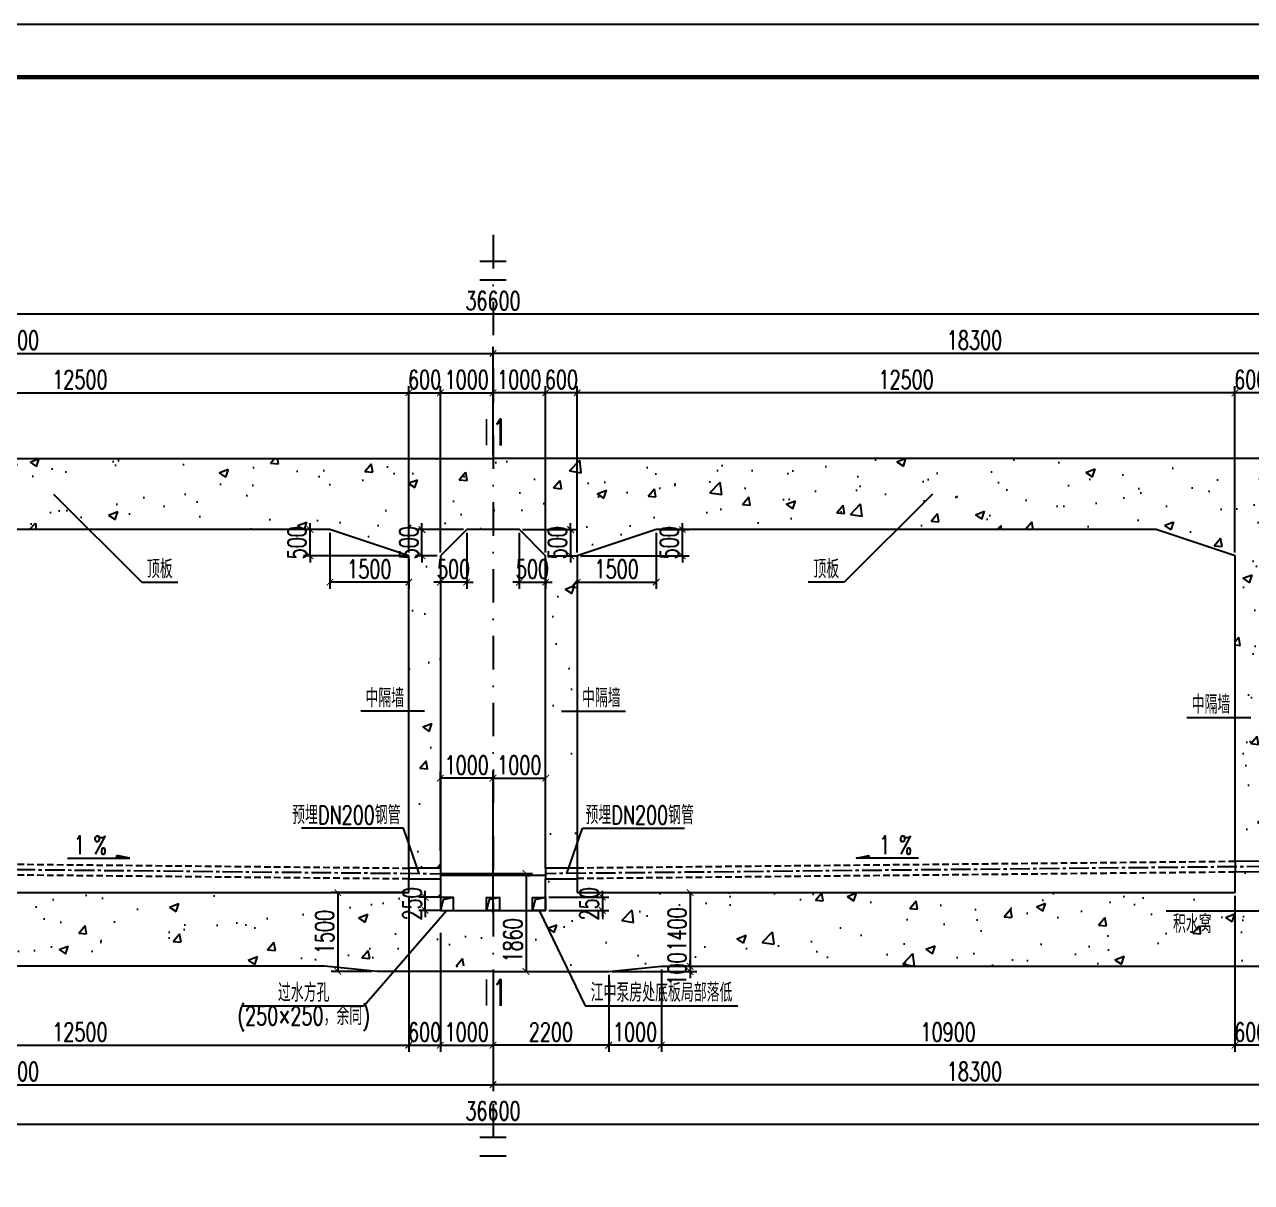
# Model space of a CAD drawing. Extents: x 266020 to 523514, y 704210 to 746210.
# Drawn here: x 485512 to 508827, y 724201 to 746210 of the extents above; entities that cross this region are included whole.
import ezdxf

# ---------------------------------------------------------------- set-up
doc = ezdxf.new("R2010")
doc.units = 0
doc.header["$LTSCALE"] = 50
doc.header["$MEASUREMENT"] = 0
for name, pattern in [('CENTER2', [1.125, 0.75, -0.125, 0.125, -0.125]), ('DASHDOT', [25.4, 12.7, -6.35, 0, -6.35]), ('DASHED2', [0.375, 0.25, -0.125])]:
    doc.linetypes.add(name, pattern=pattern)
doc.layers.get('0').update_dxf_attribs({"linetype": 'CONTINUOUS'})
doc.layers.get('Defpoints').update_dxf_attribs({"linetype": 'CONTINUOUS'})
for name, color, linetype in [('01 标  注', 1, 'CONTINUOUS'), ('01 轴  线', 1, 'DASHDOT'), ('02 结  构', 5, 'CONTINUOUS'), ('3', 3, 'CONTINUOUS'), ('4', 4, 'CONTINUOUS'), ('zxz 01 标  注', 1, 'CONTINUOUS'), ('填充', 8, 'CONTINUOUS')]:
    doc.layers.add(name, color=color, linetype=linetype)
doc.styles.get("Standard").update_dxf_attribs({"font": 'txt1.shx', "width": 0.7, "bigfont": 'hztxt.shx'})
doc.dimstyles.new('1：100', dxfattribs={"dimscale": 100, "dimtxt": 3.5, "dimasz": 1.25, "dimexe": 1.25, "dimexo": 0.625, "dimgap": 0.75, "dimtad": 1, "dimdsep": 46, "dimtxsty": 'Standard', "dimblk": 'ARCHTICK', "dimcen": 2.5, "dimclrt": 256, "dimadec": 0, "dimazin": 0, "dimtfac": 1, "dimtix": 1, "dimtmove": 0, "dimatfit": 3, "dimfxl": 0, "dimarcsym": 0})

# ---------------------------------------------------------------- blocks, each defined once
blk = doc.blocks.new('_ArchTick')
at = {"color": 0, "linetype": 'ByBlock', "const_width": 0.15}
blk.add_lwpolyline([(-0.5, -0.5), (0.5, 0.5)], dxfattribs=at)
blk = doc.blocks.new('*D465')
at = {"layer": '01 标  注', "color": 0, "lineweight": -2}
for p, q in [((491314, 736547), (491314, 735485)), ((492814, 736047), (492814, 735485)), ((492814, 735610), (491314, 735610))]:
    blk.add_line(p, q, dxfattribs=at)
at = {"layer": 'Defpoints', "color": 0}
for p in [(491314, 736610), (492814, 736110), (491314, 735610)]:
    blk.add_point(p, dxfattribs=at)
at = {"layer": '01 标  注', "color": 0, "lineweight": -2, "xscale": 125, "yscale": 125, "zscale": 125, "rotation": 180}
blk.add_blockref('_ArchTick', (491314, 735610), dxfattribs=at)
at = {"layer": '01 标  注', "color": 0, "lineweight": -2, "xscale": 125, "yscale": 125, "zscale": 125}
blk.add_blockref('_ArchTick', (492814, 735610), dxfattribs=at)
at = {"layer": '01 标  注', "insert": (492064, 735860), "char_height": 350, "attachment_point": 5}
blk.add_mtext('1500', dxfattribs=at)
blk = doc.blocks.new('*D466')
at = {"layer": '01 标  注', "color": 0, "lineweight": -2}
for p, q in [((491252, 736610), (490814, 736610)), ((490939, 736610), (490939, 736735)), ((490939, 736110), (490939, 736610)), ((492752, 736110), (490814, 736110)), ((490939, 736110), (490939, 735985))]:
    blk.add_line(p, q, dxfattribs=at)
at = {"layer": 'Defpoints', "color": 0}
for p in [(490939, 736610), (491314, 736610), (492814, 736110)]:
    blk.add_point(p, dxfattribs=at)
at = {"layer": '01 标  注', "color": 0, "lineweight": -2, "xscale": 125, "yscale": 125, "zscale": 125}
for p, rotation in [((490939, 736610), 270), ((490939, 736110), 90)]:
    blk.add_blockref('_ArchTick', p, dxfattribs=dict(at, rotation=rotation))
at = {"layer": '01 标  注', "insert": (490689, 736360), "char_height": 350, "attachment_point": 5, "rotation": 90}
blk.add_mtext('500', dxfattribs=at)
blk = doc.blocks.new('*D471')
at = {"layer": '01 标  注', "color": 0, "lineweight": -2}
for p, q in [((480314, 729647), (480314, 726685)), ((492814, 729647), (492814, 726685)), ((480314, 726810), (492814, 726810))]:
    blk.add_line(p, q, dxfattribs=at)
at = {"layer": 'Defpoints', "color": 0}
for p in [(480314, 729710), (492814, 729710), (492814, 726810)]:
    blk.add_point(p, dxfattribs=at)
at = {"layer": '01 标  注', "color": 0, "lineweight": -2, "xscale": 125, "yscale": 125, "zscale": 125, "rotation": 180}
blk.add_blockref('_ArchTick', (480314, 726810), dxfattribs=at)
at = {"layer": '01 标  注', "color": 0, "lineweight": -2, "xscale": 125, "yscale": 125, "zscale": 125}
blk.add_blockref('_ArchTick', (492814, 726810), dxfattribs=at)
at = {"layer": '01 标  注', "insert": (486564, 727060), "char_height": 350, "attachment_point": 5}
blk.add_mtext('12500', dxfattribs=at)
blk = doc.blocks.new('*D472')
at = {"layer": '01 标  注', "color": 0, "lineweight": -2}
for p, q in [((492814, 729647), (492814, 726685)), ((493414, 728947), (493414, 726685)), ((492814, 726810), (493414, 726810))]:
    blk.add_line(p, q, dxfattribs=at)
at = {"layer": 'Defpoints', "color": 0}
for p in [(492814, 729710), (493414, 729010), (493414, 726810)]:
    blk.add_point(p, dxfattribs=at)
at = {"layer": '01 标  注', "color": 0, "lineweight": -2, "xscale": 125, "yscale": 125, "zscale": 125, "rotation": 180}
blk.add_blockref('_ArchTick', (492814, 726810), dxfattribs=at)
at = {"layer": '01 标  注', "color": 0, "lineweight": -2, "xscale": 125, "yscale": 125, "zscale": 125}
blk.add_blockref('_ArchTick', (493414, 726810), dxfattribs=at)
at = {"layer": '01 标  注', "insert": (493114, 727060), "char_height": 350, "attachment_point": 5}
blk.add_mtext('600', dxfattribs=at)
blk = doc.blocks.new('*D473')
at = {"layer": '01 标  注', "color": 0, "lineweight": -2}
for p, q in [((494414, 728247), (494414, 726685)), ((496614, 728147), (496614, 726685)), ((496614, 726810), (494414, 726810))]:
    blk.add_line(p, q, dxfattribs=at)
at = {"layer": 'Defpoints', "color": 0}
for p in [(494414, 728310), (496614, 728210), (494414, 726810)]:
    blk.add_point(p, dxfattribs=at)
at = {"layer": '01 标  注', "color": 0, "lineweight": -2, "xscale": 125, "yscale": 125, "zscale": 125, "rotation": 180}
blk.add_blockref('_ArchTick', (494414, 726810), dxfattribs=at)
at = {"layer": '01 标  注', "color": 0, "lineweight": -2, "xscale": 125, "yscale": 125, "zscale": 125}
blk.add_blockref('_ArchTick', (496614, 726810), dxfattribs=at)
at = {"layer": '01 标  注', "insert": (495514, 727060), "char_height": 350, "attachment_point": 5}
blk.add_mtext('2200', dxfattribs=at)
blk = doc.blocks.new('*D474')
at = {"layer": '01 标  注', "color": 0, "lineweight": -2}
for p, q in [((493914, 736547), (493914, 735485)), ((493414, 736047), (493414, 735485)), ((493414, 735610), (493289, 735610)), ((493914, 735610), (493414, 735610)), ((493914, 735610), (494039, 735610))]:
    blk.add_line(p, q, dxfattribs=at)
at = {"layer": 'Defpoints', "color": 0}
for p in [(493914, 736610), (493414, 736110), (493414, 735610)]:
    blk.add_point(p, dxfattribs=at)
at = {"layer": '01 标  注', "color": 0, "lineweight": -2, "xscale": 125, "yscale": 125, "zscale": 125}
blk.add_blockref('_ArchTick', (493414, 735610), dxfattribs=at)
at = {"layer": '01 标  注', "color": 0, "lineweight": -2, "xscale": 125, "yscale": 125, "zscale": 125, "rotation": 180}
blk.add_blockref('_ArchTick', (493914, 735610), dxfattribs=at)
at = {"layer": '01 标  注', "insert": (493664, 735860), "char_height": 350, "attachment_point": 5}
blk.add_mtext('500', dxfattribs=at)
blk = doc.blocks.new('*D475')
at = {"layer": '01 标  注', "color": 0, "lineweight": -2}
for p, q in [((476114, 728847), (476114, 725185)), ((512714, 728401), (512714, 725185)), ((476114, 725310), (512714, 725310))]:
    blk.add_line(p, q, dxfattribs=at)
at = {"layer": 'Defpoints', "color": 0}
for p in [(476114, 728910), (512714, 728463), (512714, 725310)]:
    blk.add_point(p, dxfattribs=at)
at = {"layer": '01 标  注', "color": 0, "lineweight": -2, "xscale": 125, "yscale": 125, "zscale": 125, "rotation": 180}
blk.add_blockref('_ArchTick', (476114, 725310), dxfattribs=at)
at = {"layer": '01 标  注', "color": 0, "lineweight": -2, "xscale": 125, "yscale": 125, "zscale": 125}
blk.add_blockref('_ArchTick', (512714, 725310), dxfattribs=at)
at = {"layer": '01 标  注', "insert": (494414, 725560), "char_height": 350, "attachment_point": 5}
blk.add_mtext('36600', dxfattribs=at)
blk = doc.blocks.new('*D478')
at = {"layer": '01 标  注', "color": 0, "lineweight": -2}
for p, q in [((497514, 736547), (497514, 735485)), ((496014, 736047), (496014, 735485)), ((496014, 735610), (497514, 735610))]:
    blk.add_line(p, q, dxfattribs=at)
at = {"layer": 'Defpoints', "color": 0}
for p in [(497514, 736610), (496014, 736110), (497514, 735610)]:
    blk.add_point(p, dxfattribs=at)
at = {"layer": '01 标  注', "color": 0, "lineweight": -2, "xscale": 125, "yscale": 125, "zscale": 125, "rotation": 180}
blk.add_blockref('_ArchTick', (496014, 735610), dxfattribs=at)
at = {"layer": '01 标  注', "color": 0, "lineweight": -2, "xscale": 125, "yscale": 125, "zscale": 125}
blk.add_blockref('_ArchTick', (497514, 735610), dxfattribs=at)
at = {"layer": '01 标  注', "insert": (496764, 735860), "char_height": 350, "attachment_point": 5}
blk.add_mtext('1500', dxfattribs=at)
blk = doc.blocks.new('*D479')
at = {"layer": '01 标  注', "color": 0, "lineweight": -2}
for p, q in [((497577, 736610), (498139, 736610)), ((498014, 736610), (498014, 736735)), ((498014, 736110), (498014, 736610)), ((496077, 736110), (498139, 736110)), ((498014, 736110), (498014, 735985))]:
    blk.add_line(p, q, dxfattribs=at)
at = {"layer": 'Defpoints', "color": 0}
for p in [(497514, 736610), (498014, 736610), (496014, 736110)]:
    blk.add_point(p, dxfattribs=at)
at = {"layer": '01 标  注', "color": 0, "lineweight": -2, "xscale": 125, "yscale": 125, "zscale": 125}
for p, rotation in [((498014, 736610), 270), ((498014, 736110), 90)]:
    blk.add_blockref('_ArchTick', p, dxfattribs=dict(at, rotation=rotation))
at = {"layer": '01 标  注', "insert": (497764, 736360), "char_height": 350, "attachment_point": 5, "rotation": 90}
blk.add_mtext('500', dxfattribs=at)
blk = doc.blocks.new('*D483')
at = {"layer": '01 标  注', "color": 0, "lineweight": -2}
for p, q in [((508514, 729647), (508514, 726685)), ((497614, 728247), (497614, 726685)), ((508514, 726810), (497614, 726810))]:
    blk.add_line(p, q, dxfattribs=at)
at = {"layer": 'Defpoints', "color": 0}
for p in [(508514, 729710), (497614, 728310), (497614, 726810)]:
    blk.add_point(p, dxfattribs=at)
at = {"layer": '01 标  注', "color": 0, "lineweight": -2, "xscale": 125, "yscale": 125, "zscale": 125, "rotation": 180}
blk.add_blockref('_ArchTick', (497614, 726810), dxfattribs=at)
at = {"layer": '01 标  注', "color": 0, "lineweight": -2, "xscale": 125, "yscale": 125, "zscale": 125}
blk.add_blockref('_ArchTick', (508514, 726810), dxfattribs=at)
at = {"layer": '01 标  注', "insert": (503064, 727060), "char_height": 350, "attachment_point": 5}
blk.add_mtext('10900', dxfattribs=at)
blk = doc.blocks.new('*D484')
at = {"layer": '01 标  注', "color": 0, "lineweight": -2}
for p, q in [((496614, 728147), (496614, 726685)), ((497614, 728247), (497614, 726685)), ((497614, 726810), (496614, 726810))]:
    blk.add_line(p, q, dxfattribs=at)
at = {"layer": 'Defpoints', "color": 0}
for p in [(496614, 728210), (497614, 728310), (496614, 726810)]:
    blk.add_point(p, dxfattribs=at)
at = {"layer": '01 标  注', "color": 0, "lineweight": -2, "xscale": 125, "yscale": 125, "zscale": 125, "rotation": 180}
blk.add_blockref('_ArchTick', (496614, 726810), dxfattribs=at)
at = {"layer": '01 标  注', "color": 0, "lineweight": -2, "xscale": 125, "yscale": 125, "zscale": 125}
blk.add_blockref('_ArchTick', (497614, 726810), dxfattribs=at)
at = {"layer": '01 标  注', "insert": (497114, 727060), "char_height": 350, "attachment_point": 5}
blk.add_mtext('1000', dxfattribs=at)
blk = doc.blocks.new('*D485')
at = {"layer": '01 标  注', "color": 0, "lineweight": -2}
for p, q in [((512714, 728847), (512714, 725935)), ((494414, 728247), (494414, 725935)), ((512714, 726060), (494414, 726060))]:
    blk.add_line(p, q, dxfattribs=at)
at = {"layer": 'Defpoints', "color": 0}
for p in [(512714, 728910), (494414, 728310), (494414, 726060)]:
    blk.add_point(p, dxfattribs=at)
at = {"layer": '01 标  注', "color": 0, "lineweight": -2, "xscale": 125, "yscale": 125, "zscale": 125, "rotation": 180}
blk.add_blockref('_ArchTick', (494414, 726060), dxfattribs=at)
at = {"layer": '01 标  注', "color": 0, "lineweight": -2, "xscale": 125, "yscale": 125, "zscale": 125}
blk.add_blockref('_ArchTick', (512714, 726060), dxfattribs=at)
at = {"layer": '01 标  注', "insert": (503564, 726310), "char_height": 350, "attachment_point": 5}
blk.add_mtext('18300', dxfattribs=at)
blk = doc.blocks.new('*D486')
at = {"layer": '01 标  注', "color": 0, "lineweight": -2}
for p, q in [((493414, 728947), (493414, 726685)), ((494414, 728247), (494414, 726685)), ((493414, 726810), (494414, 726810))]:
    blk.add_line(p, q, dxfattribs=at)
at = {"layer": 'Defpoints', "color": 0}
for p in [(493414, 729010), (494414, 728310), (494414, 726810)]:
    blk.add_point(p, dxfattribs=at)
at = {"layer": '01 标  注', "color": 0, "lineweight": -2, "xscale": 125, "yscale": 125, "zscale": 125, "rotation": 180}
blk.add_blockref('_ArchTick', (493414, 726810), dxfattribs=at)
at = {"layer": '01 标  注', "color": 0, "lineweight": -2, "xscale": 125, "yscale": 125, "zscale": 125}
blk.add_blockref('_ArchTick', (494414, 726810), dxfattribs=at)
at = {"layer": '01 标  注', "insert": (493914, 727060), "char_height": 350, "attachment_point": 5}
blk.add_mtext('1000', dxfattribs=at)
blk = doc.blocks.new('*D487')
at = {"layer": '01 标  注', "color": 0, "lineweight": -2}
for p, q in [((494914, 736547), (494914, 735485)), ((495414, 736047), (495414, 735485)), ((494914, 735610), (494789, 735610)), ((494914, 735610), (495414, 735610)), ((495414, 735610), (495539, 735610))]:
    blk.add_line(p, q, dxfattribs=at)
at = {"layer": 'Defpoints', "color": 0}
for p in [(494914, 736610), (495414, 736110), (495414, 735610)]:
    blk.add_point(p, dxfattribs=at)
at = {"layer": '01 标  注', "color": 0, "lineweight": -2, "xscale": 125, "yscale": 125, "zscale": 125}
blk.add_blockref('_ArchTick', (494914, 735610), dxfattribs=at)
at = {"layer": '01 标  注', "color": 0, "lineweight": -2, "xscale": 125, "yscale": 125, "zscale": 125, "rotation": 180}
blk.add_blockref('_ArchTick', (495414, 735610), dxfattribs=at)
at = {"layer": '01 标  注', "insert": (495164, 735860), "char_height": 350, "attachment_point": 5}
blk.add_mtext('500', dxfattribs=at)
blk = doc.blocks.new('*D490')
at = {"layer": '01 标  注', "color": 0, "lineweight": -2}
for p, q in [((476114, 728847), (476114, 725935)), ((494414, 728247), (494414, 725935)), ((476114, 726060), (494414, 726060))]:
    blk.add_line(p, q, dxfattribs=at)
at = {"layer": 'Defpoints', "color": 0}
for p in [(476114, 728910), (494414, 728310), (494414, 726060)]:
    blk.add_point(p, dxfattribs=at)
at = {"layer": '01 标  注', "color": 0, "lineweight": -2, "xscale": 125, "yscale": 125, "zscale": 125, "rotation": 180}
blk.add_blockref('_ArchTick', (476114, 726060), dxfattribs=at)
at = {"layer": '01 标  注', "color": 0, "lineweight": -2, "xscale": 125, "yscale": 125, "zscale": 125}
blk.add_blockref('_ArchTick', (494414, 726060), dxfattribs=at)
at = {"layer": '01 标  注', "insert": (485264, 726310), "char_height": 350, "attachment_point": 5}
blk.add_mtext('18300', dxfattribs=at)
blk = doc.blocks.new('*D494')
at = {"layer": '01 标  注', "color": 0, "lineweight": -2}
for p, q in [((480314, 736172), (480314, 739335)), ((492814, 736172), (492814, 739335)), ((480314, 739210), (492814, 739210))]:
    blk.add_line(p, q, dxfattribs=at)
at = {"layer": 'Defpoints', "color": 0}
for p in [(492814, 739210), (480314, 736110), (492814, 736110)]:
    blk.add_point(p, dxfattribs=at)
at = {"layer": '01 标  注', "color": 0, "lineweight": -2, "xscale": 125, "yscale": 125, "zscale": 125, "rotation": 180}
blk.add_blockref('_ArchTick', (480314, 739210), dxfattribs=at)
at = {"layer": '01 标  注', "color": 0, "lineweight": -2, "xscale": 125, "yscale": 125, "zscale": 125}
blk.add_blockref('_ArchTick', (492814, 739210), dxfattribs=at)
at = {"layer": '01 标  注', "insert": (486564, 739460), "char_height": 350, "attachment_point": 5}
blk.add_mtext('12500', dxfattribs=at)
blk = doc.blocks.new('*D495')
at = {"layer": '01 标  注', "color": 0, "lineweight": -2}
for p, q in [((492814, 736172), (492814, 739335)), ((493414, 736172), (493414, 739335)), ((492814, 739210), (493414, 739210))]:
    blk.add_line(p, q, dxfattribs=at)
at = {"layer": 'Defpoints', "color": 0}
for p in [(493414, 739210), (492814, 736110), (493414, 736110)]:
    blk.add_point(p, dxfattribs=at)
at = {"layer": '01 标  注', "color": 0, "lineweight": -2, "xscale": 125, "yscale": 125, "zscale": 125, "rotation": 180}
blk.add_blockref('_ArchTick', (492814, 739210), dxfattribs=at)
at = {"layer": '01 标  注', "color": 0, "lineweight": -2, "xscale": 125, "yscale": 125, "zscale": 125}
blk.add_blockref('_ArchTick', (493414, 739210), dxfattribs=at)
at = {"layer": '01 标  注', "insert": (493114, 739460), "char_height": 350, "attachment_point": 5}
blk.add_mtext('600', dxfattribs=at)
blk = doc.blocks.new('*D496')
at = {"layer": '01 标  注', "color": 0, "lineweight": -2}
for p, q in [((493414, 736172), (493414, 739335)), ((494414, 738022), (494414, 739335)), ((493414, 739210), (494414, 739210))]:
    blk.add_line(p, q, dxfattribs=at)
at = {"layer": 'Defpoints', "color": 0}
for p in [(494414, 739210), (494414, 737960), (493414, 736110)]:
    blk.add_point(p, dxfattribs=at)
at = {"layer": '01 标  注', "color": 0, "lineweight": -2, "xscale": 125, "yscale": 125, "zscale": 125, "rotation": 180}
blk.add_blockref('_ArchTick', (493414, 739210), dxfattribs=at)
at = {"layer": '01 标  注', "color": 0, "lineweight": -2, "xscale": 125, "yscale": 125, "zscale": 125}
blk.add_blockref('_ArchTick', (494414, 739210), dxfattribs=at)
at = {"layer": '01 标  注', "insert": (493914, 739460), "char_height": 350, "attachment_point": 5}
blk.add_mtext('1000', dxfattribs=at)
blk = doc.blocks.new('*D497')
at = {"layer": '01 标  注', "color": 0, "lineweight": -2}
for p, q in [((476114, 737422), (476114, 740835)), ((512714, 737869), (512714, 740835)), ((476114, 740710), (512714, 740710))]:
    blk.add_line(p, q, dxfattribs=at)
at = {"layer": 'Defpoints', "color": 0}
for p in [(512714, 740710), (512714, 737806), (476114, 737360)]:
    blk.add_point(p, dxfattribs=at)
at = {"layer": '01 标  注', "color": 0, "lineweight": -2, "xscale": 125, "yscale": 125, "zscale": 125, "rotation": 180}
blk.add_blockref('_ArchTick', (476114, 740710), dxfattribs=at)
at = {"layer": '01 标  注', "color": 0, "lineweight": -2, "xscale": 125, "yscale": 125, "zscale": 125}
blk.add_blockref('_ArchTick', (512714, 740710), dxfattribs=at)
at = {"layer": '01 标  注', "insert": (494414, 740960), "char_height": 350, "attachment_point": 5}
blk.add_mtext('36600', dxfattribs=at)
blk = doc.blocks.new('*D500')
at = {"layer": '01 标  注', "color": 0, "lineweight": -2}
for p, q in [((508514, 736172), (508514, 739335)), ((509114, 736672), (509114, 739335)), ((509114, 739210), (508514, 739210))]:
    blk.add_line(p, q, dxfattribs=at)
at = {"layer": 'Defpoints', "color": 0}
for p in [(508514, 739210), (509114, 736610), (508514, 736110)]:
    blk.add_point(p, dxfattribs=at)
at = {"layer": '01 标  注', "color": 0, "lineweight": -2, "xscale": 125, "yscale": 125, "zscale": 125, "rotation": 180}
blk.add_blockref('_ArchTick', (508514, 739210), dxfattribs=at)
at = {"layer": '01 标  注', "color": 0, "lineweight": -2, "xscale": 125, "yscale": 125, "zscale": 125}
blk.add_blockref('_ArchTick', (509114, 739210), dxfattribs=at)
at = {"layer": '01 标  注', "insert": (508814, 739460), "char_height": 350, "attachment_point": 5}
blk.add_mtext('600', dxfattribs=at)
blk = doc.blocks.new('*D501')
at = {"layer": '01 标  注', "color": 0, "lineweight": -2}
for p, q in [((496014, 736172), (496014, 739335)), ((508514, 736172), (508514, 739335)), ((508514, 739210), (496014, 739210))]:
    blk.add_line(p, q, dxfattribs=at)
at = {"layer": 'Defpoints', "color": 0}
for p in [(496014, 739210), (496014, 736110), (508514, 736110)]:
    blk.add_point(p, dxfattribs=at)
at = {"layer": '01 标  注', "color": 0, "lineweight": -2, "xscale": 125, "yscale": 125, "zscale": 125, "rotation": 180}
blk.add_blockref('_ArchTick', (496014, 739210), dxfattribs=at)
at = {"layer": '01 标  注', "color": 0, "lineweight": -2, "xscale": 125, "yscale": 125, "zscale": 125}
blk.add_blockref('_ArchTick', (508514, 739210), dxfattribs=at)
at = {"layer": '01 标  注', "insert": (502264, 739460), "char_height": 350, "attachment_point": 5}
blk.add_mtext('12500', dxfattribs=at)
blk = doc.blocks.new('*D502')
at = {"layer": '01 标  注', "color": 0, "lineweight": -2}
for p, q in [((495414, 736172), (495414, 739335)), ((496014, 736172), (496014, 739335)), ((496014, 739210), (495414, 739210))]:
    blk.add_line(p, q, dxfattribs=at)
at = {"layer": 'Defpoints', "color": 0}
for p in [(495414, 739210), (495414, 736110), (496014, 736110)]:
    blk.add_point(p, dxfattribs=at)
at = {"layer": '01 标  注', "color": 0, "lineweight": -2, "xscale": 125, "yscale": 125, "zscale": 125, "rotation": 180}
blk.add_blockref('_ArchTick', (495414, 739210), dxfattribs=at)
at = {"layer": '01 标  注', "color": 0, "lineweight": -2, "xscale": 125, "yscale": 125, "zscale": 125}
blk.add_blockref('_ArchTick', (496014, 739210), dxfattribs=at)
at = {"layer": '01 标  注', "insert": (495714, 739460), "char_height": 350, "attachment_point": 5}
blk.add_mtext('600', dxfattribs=at)
blk = doc.blocks.new('*D503')
at = {"layer": '01 标  注', "color": 0, "lineweight": -2}
for p, q in [((494414, 738022), (494414, 740085)), ((512714, 737422), (512714, 740085)), ((512714, 739960), (494414, 739960))]:
    blk.add_line(p, q, dxfattribs=at)
at = {"layer": 'Defpoints', "color": 0}
for p in [(494414, 739960), (494414, 737960), (512714, 737360)]:
    blk.add_point(p, dxfattribs=at)
at = {"layer": '01 标  注', "color": 0, "lineweight": -2, "xscale": 125, "yscale": 125, "zscale": 125, "rotation": 180}
blk.add_blockref('_ArchTick', (494414, 739960), dxfattribs=at)
at = {"layer": '01 标  注', "color": 0, "lineweight": -2, "xscale": 125, "yscale": 125, "zscale": 125}
blk.add_blockref('_ArchTick', (512714, 739960), dxfattribs=at)
at = {"layer": '01 标  注', "insert": (503564, 740210), "char_height": 350, "attachment_point": 5}
blk.add_mtext('18300', dxfattribs=at)
blk = doc.blocks.new('*D504')
at = {"layer": '01 标  注', "color": 0, "lineweight": -2}
for p, q in [((494414, 738022), (494414, 739335)), ((495414, 736172), (495414, 739335)), ((495414, 739210), (494414, 739210))]:
    blk.add_line(p, q, dxfattribs=at)
at = {"layer": 'Defpoints', "color": 0}
for p in [(494414, 739210), (494414, 737960), (495414, 736110)]:
    blk.add_point(p, dxfattribs=at)
at = {"layer": '01 标  注', "color": 0, "lineweight": -2, "xscale": 125, "yscale": 125, "zscale": 125, "rotation": 180}
blk.add_blockref('_ArchTick', (494414, 739210), dxfattribs=at)
at = {"layer": '01 标  注', "color": 0, "lineweight": -2, "xscale": 125, "yscale": 125, "zscale": 125}
blk.add_blockref('_ArchTick', (495414, 739210), dxfattribs=at)
at = {"layer": '01 标  注', "insert": (494914, 739460), "char_height": 350, "attachment_point": 5}
blk.add_mtext('1000', dxfattribs=at)
blk = doc.blocks.new('*D505')
at = {"layer": '01 标  注', "color": 0, "lineweight": -2}
for p, q in [((476114, 737422), (476114, 740085)), ((494414, 738022), (494414, 740085)), ((476114, 739960), (494414, 739960))]:
    blk.add_line(p, q, dxfattribs=at)
at = {"layer": 'Defpoints', "color": 0}
for p in [(494414, 739960), (494414, 737960), (476114, 737360)]:
    blk.add_point(p, dxfattribs=at)
at = {"layer": '01 标  注', "color": 0, "lineweight": -2, "xscale": 125, "yscale": 125, "zscale": 125, "rotation": 180}
blk.add_blockref('_ArchTick', (476114, 739960), dxfattribs=at)
at = {"layer": '01 标  注', "color": 0, "lineweight": -2, "xscale": 125, "yscale": 125, "zscale": 125}
blk.add_blockref('_ArchTick', (494414, 739960), dxfattribs=at)
at = {"layer": '01 标  注', "insert": (485264, 740210), "char_height": 350, "attachment_point": 5}
blk.add_mtext('18300', dxfattribs=at)
blk = doc.blocks.new('*D506')
at = {"layer": '01 标  注', "color": 0, "lineweight": -2, "ltscale": 4}
for p, q in [((494977, 736610), (496014, 736610)), ((495889, 736610), (495889, 736735)), ((495889, 736610), (495889, 736110)), ((495477, 736110), (496014, 736110)), ((495889, 736110), (495889, 735985))]:
    blk.add_line(p, q, dxfattribs=at)
at = {"layer": 'Defpoints', "color": 0, "ltscale": 4}
for p in [(494914, 736610), (495414, 736110), (495889, 736110)]:
    blk.add_point(p, dxfattribs=at)
at = {"layer": '01 标  注', "color": 0, "lineweight": -2, "ltscale": 4, "xscale": 125, "yscale": 125, "zscale": 125}
for p, rotation in [((495889, 736610), 270), ((495889, 736110), 90)]:
    blk.add_blockref('_ArchTick', p, dxfattribs=dict(at, rotation=rotation))
at = {"layer": '01 标  注', "ltscale": 4, "insert": (495639, 736360), "char_height": 350, "attachment_point": 5, "rotation": 90}
blk.add_mtext('500', dxfattribs=at)
blk = doc.blocks.new('*D507')
at = {"layer": '01 标  注', "color": 0, "lineweight": -2, "ltscale": 4}
for p, q in [((493852, 736610), (492939, 736610)), ((493064, 736610), (493064, 736735)), ((493064, 736110), (493064, 736610)), ((493352, 736110), (492939, 736110)), ((493064, 736110), (493064, 735985))]:
    blk.add_line(p, q, dxfattribs=at)
at = {"layer": 'Defpoints', "color": 0, "ltscale": 4}
for p in [(493064, 736610), (493914, 736610), (493414, 736110)]:
    blk.add_point(p, dxfattribs=at)
at = {"layer": '01 标  注', "color": 0, "lineweight": -2, "ltscale": 4, "xscale": 125, "yscale": 125, "zscale": 125}
for p, rotation in [((493064, 736610), 270), ((493064, 736110), 90)]:
    blk.add_blockref('_ArchTick', p, dxfattribs=dict(at, rotation=rotation))
at = {"layer": '01 标  注', "ltscale": 4, "insert": (492814, 736360), "char_height": 350, "attachment_point": 5, "rotation": 90}
blk.add_mtext('500', dxfattribs=at)
blk = doc.blocks.new('*D518')
at = {"layer": '01 标  注', "color": 0, "lineweight": -2}
for p, q in [((493414, 729621), (493002, 729621)), ((493127, 729621), (493127, 729746)), ((493127, 729371), (493127, 729621)), ((493414, 729371), (493002, 729371)), ((493127, 729371), (493127, 729246))]:
    blk.add_line(p, q, dxfattribs=at)
at = {"layer": 'Defpoints', "color": 0}
for p in [(493127, 729621), (493477, 729621), (493477, 729371)]:
    blk.add_point(p, dxfattribs=at)
at = {"layer": '01 标  注', "color": 0, "lineweight": -2, "xscale": 125, "yscale": 125, "zscale": 125}
for p, rotation in [((493127, 729621), 270), ((493127, 729371), 90)]:
    blk.add_blockref('_ArchTick', p, dxfattribs=dict(at, rotation=rotation))
at = {"layer": '01 标  注', "insert": (492877, 729496), "char_height": 350, "attachment_point": 5, "rotation": 90}
blk.add_mtext('250', dxfattribs=at)
blk = doc.blocks.new('*D519')
at = {"layer": '01 标  注', "color": 0, "lineweight": -2}
for p, q in [((495477, 729621), (496617, 729621)), ((496492, 729621), (496492, 729746)), ((496492, 729621), (496492, 729371)), ((495477, 729371), (496617, 729371)), ((496492, 729371), (496492, 729246))]:
    blk.add_line(p, q, dxfattribs=at)
at = {"layer": 'Defpoints', "color": 0}
for p in [(495414, 729621), (495414, 729371), (496492, 729371)]:
    blk.add_point(p, dxfattribs=at)
at = {"layer": '01 标  注', "color": 0, "lineweight": -2, "xscale": 125, "yscale": 125, "zscale": 125}
for p, rotation in [((496492, 729621), 270), ((496492, 729371), 90)]:
    blk.add_blockref('_ArchTick', p, dxfattribs=dict(at, rotation=rotation))
at = {"layer": '01 标  注', "insert": (496242, 729496), "char_height": 350, "attachment_point": 5, "rotation": 90}
blk.add_mtext('250', dxfattribs=at)
blk = doc.blocks.new('*D520')
at = {"layer": '01 标  注', "color": 0, "lineweight": -2}
for p, q in [((492752, 729710), (491339, 729710)), ((491464, 729710), (491464, 728214)), ((492111, 728214), (491339, 728214))]:
    blk.add_line(p, q, dxfattribs=at)
at = {"layer": 'Defpoints', "color": 0}
for p in [(492814, 729710), (491464, 728214), (492173, 728214)]:
    blk.add_point(p, dxfattribs=at)
at = {"layer": '01 标  注', "color": 0, "lineweight": -2, "xscale": 125, "yscale": 125, "zscale": 125}
for p, rotation in [((491464, 729710), 90), ((491464, 728214), 270)]:
    blk.add_blockref('_ArchTick', p, dxfattribs=dict(at, rotation=rotation))
at = {"layer": '01 标  注', "insert": (491214, 728962), "char_height": 350, "attachment_point": 5, "rotation": 90}
blk.add_mtext('1500', dxfattribs=at)
blk = doc.blocks.new('*D524')
at = {"layer": '01 标  注', "color": 0, "lineweight": -2}
for p, q in [((496077, 729710), (498286, 729710)), ((498161, 729710), (498161, 728310)), ((497826, 728310), (498286, 728310))]:
    blk.add_line(p, q, dxfattribs=at)
at = {"layer": 'Defpoints', "color": 0}
for p in [(496014, 729710), (497763, 728310), (498161, 728310)]:
    blk.add_point(p, dxfattribs=at)
at = {"layer": '01 标  注', "color": 0, "lineweight": -2, "xscale": 125, "yscale": 125, "zscale": 125}
for p, rotation in [((498161, 729710), 90), ((498161, 728310), 270)]:
    blk.add_blockref('_ArchTick', p, dxfattribs=dict(at, rotation=rotation))
at = {"layer": '01 标  注', "insert": (497911, 729010), "char_height": 350, "attachment_point": 5, "rotation": 90}
blk.add_mtext('1400', dxfattribs=at)
blk = doc.blocks.new('*D525')
at = {"layer": '01 标  注', "color": 0, "lineweight": -2}
for p, q in [((493414, 730502), (493414, 732010)), ((494414, 731885), (493414, 731885)), ((494414, 729322), (494414, 732010))]:
    blk.add_line(p, q, dxfattribs=at)
at = {"layer": 'Defpoints', "color": 0}
for p in [(493414, 731885), (493414, 730440), (494414, 729260)]:
    blk.add_point(p, dxfattribs=at)
at = {"layer": '01 标  注', "color": 0, "lineweight": -2, "xscale": 125, "yscale": 125, "zscale": 125, "rotation": 180}
blk.add_blockref('_ArchTick', (493414, 731885), dxfattribs=at)
at = {"layer": '01 标  注', "color": 0, "lineweight": -2, "xscale": 125, "yscale": 125, "zscale": 125}
blk.add_blockref('_ArchTick', (494414, 731885), dxfattribs=at)
at = {"layer": '01 标  注', "insert": (493914, 732135), "char_height": 350, "attachment_point": 5}
blk.add_mtext('1000', dxfattribs=at)
blk = doc.blocks.new('*D526')
at = {"layer": '01 标  注', "color": 0, "lineweight": -2}
for p, q in [((494414, 729322), (494414, 732010)), ((494414, 731885), (495414, 731885)), ((495414, 730572), (495414, 732010))]:
    blk.add_line(p, q, dxfattribs=at)
at = {"layer": 'Defpoints', "color": 0}
for p in [(495414, 731885), (495414, 730510), (494414, 729260)]:
    blk.add_point(p, dxfattribs=at)
at = {"layer": '01 标  注', "color": 0, "lineweight": -2, "xscale": 125, "yscale": 125, "zscale": 125, "rotation": 180}
blk.add_blockref('_ArchTick', (494414, 731885), dxfattribs=at)
at = {"layer": '01 标  注', "color": 0, "lineweight": -2, "xscale": 125, "yscale": 125, "zscale": 125}
blk.add_blockref('_ArchTick', (495414, 731885), dxfattribs=at)
at = {"layer": '01 标  注', "insert": (494914, 732135), "char_height": 350, "attachment_point": 5}
blk.add_mtext('1000', dxfattribs=at)
blk = doc.blocks.new('*D461')
at = {"layer": '01 标  注', "color": 0, "lineweight": -2}
for p, q in [((508514, 729647), (508514, 726685)), ((509114, 729647), (509114, 726685)), ((509114, 726810), (508514, 726810))]:
    blk.add_line(p, q, dxfattribs=at)
at = {"layer": 'Defpoints', "color": 0}
for p in [(508514, 729710), (509114, 729710), (508514, 726810)]:
    blk.add_point(p, dxfattribs=at)
at = {"layer": '01 标  注', "color": 0, "lineweight": -2, "xscale": 125, "yscale": 125, "zscale": 125, "rotation": 180}
blk.add_blockref('_ArchTick', (508514, 726810), dxfattribs=at)
at = {"layer": '01 标  注', "color": 0, "lineweight": -2, "xscale": 125, "yscale": 125, "zscale": 125}
blk.add_blockref('_ArchTick', (509114, 726810), dxfattribs=at)
at = {"layer": '01 标  注', "insert": (508814, 727060), "char_height": 350, "attachment_point": 5}
blk.add_mtext('600', dxfattribs=at)
blk = doc.blocks.new('*D580')
at = {"layer": '01 标  注', "color": 0, "lineweight": -2}
for p, q in [((498161, 728310), (498161, 728435)), ((496677, 728210), (498286, 728210)), ((498099, 728310), (498036, 728310)), ((498161, 728310), (498161, 728210)), ((498161, 728210), (498161, 728085))]:
    blk.add_line(p, q, dxfattribs=at)
at = {"layer": 'Defpoints', "color": 0}
for p in [(496614, 728210), (498161, 728310), (498161, 728210)]:
    blk.add_point(p, dxfattribs=at)
at = {"layer": '01 标  注', "color": 0, "lineweight": -2, "xscale": 125, "yscale": 125, "zscale": 125}
for p, rotation in [((498161, 728310), 270), ((498161, 728210), 90)]:
    blk.add_blockref('_ArchTick', p, dxfattribs=dict(at, rotation=rotation))
at = {"layer": '01 标  注', "insert": (497911, 728260), "char_height": 350, "attachment_point": 5, "rotation": 90}
blk.add_mtext('100', dxfattribs=at)
blk = doc.blocks.new('*D582')
at = {"layer": '01 标  注', "color": 0, "lineweight": -2}
for p, q in [((493440, 730075), (495166, 730075)), ((495041, 730075), (495041, 728210)), ((494477, 728210), (495166, 728210))]:
    blk.add_line(p, q, dxfattribs=at)
at = {"layer": 'Defpoints', "color": 0}
for p in [(493378, 730075), (494414, 728210), (495041, 728210)]:
    blk.add_point(p, dxfattribs=at)
at = {"layer": '01 标  注', "color": 0, "lineweight": -2, "xscale": 125, "yscale": 125, "zscale": 125}
for p, rotation in [((495041, 730075), 90), ((495041, 728210), 270)]:
    blk.add_blockref('_ArchTick', p, dxfattribs=dict(at, rotation=rotation))
at = {"layer": '01 标  注', "insert": (494790, 728802), "char_height": 350, "attachment_point": 5, "rotation": 90}
blk.add_mtext('1860', dxfattribs=at)

msp = doc.modelspace()

# ---------------------------------------------------------------- hatches: boundary and pattern name
at = {"ltscale": 4}
for points in [[(487514.586, 730365.174), (487264.586, 730415.174), (487264.586, 730365.174)], [(501564.085, 730365.174), (501564.085, 730415.174), (501314.085, 730365.174)]]:
    msp.add_hatch(color=256, dxfattribs=at).paths.add_polyline_path(points)
at = {"layer": '填充'}
h = msp.add_hatch(dxfattribs=at)
h.set_pattern_fill('AR-CONC', color=256, scale=250, style=0)
h.set_pattern_definition([(50, (0, 0), (1793.1505, -156.8803), [187.5, -2062.5]), (355, (0, 0), (-346.8783, 1880.4803), [150, -1650]), (100.4514, (149.4, -13), (1446.2735, 1723.599), [159.3505, -1752.8553]), (46.1842, (0, 500), (2668.1026, -413.7975), [281.25, -3093.75]), (96.6356, (222.3, 465.5), (2336.657, 2435.295), [239.026, -2629.2825]), (351.1842, (0, 500), (2336.655, 2435.2965), [225, -2475]), (21, (250, 375), (1492.2676, -1006.5472), [187.5, -2062.5]), (326, (250, 375), (608.2883, 1812.875), [150, -1650]), (71.4514, (374.4, 291.1), (2100.5566, 806.3262), [159.3505, -1752.8553]), (37.5, (0, 0), (30.39964, 832.23463), [0, -1630, 0, -1675, 0, -1656.25]), (7.5, (0, 0), (657.6738, 986.0293), [0, -955, 0, -1592.5, 0, -631.25]), (327.5, (-557.5, 0), (1334.5561, -56.3872), [0, -625, 0, -1950, 0, -2587.5]), (317.5, (-807.5, 0), (1457.9654, 250.2625), [0, -812.5, 0, -1295, 0, -1837.5])])
h.paths.add_polyline_path([(494414.335, 737959.674), (494414.335, 736609.674), (494914.335, 736609.674), (495414.335, 736109.674), (495414.335, 730174.674), (496014.335, 730174.674), (496014.335, 736109.674), (497514.335, 736609.674), (507014.335, 736609.674), (508514.335, 736109.674), (508514.335, 730300.679), (509114.335, 730306.679), (509114.335, 736609.674), (511214.335, 736609.674), (511714.335, 736109.674), (511714.335, 730209.674), (511214.335, 729709.674), (509714.335, 729709.674), (509714.335, 729009.674), (509114.335, 729009.674), (509114.335, 730106.669), (508514.335, 730100.669), (508514.335, 729709.674), (496014.335, 729709.674), (496014.335, 729974.674), (495414.335, 729974.674), (495414.335, 729009.674), (495164.335, 729009.674), (494414.335, 729009.674), (494414.335, 728309.674), (512114.335, 728309.674), (512714.335, 728909.674), (512714.335, 737359.674), (512114.335, 737959.674)])
h.paths.add_polyline_path([(491314.335, 736609.674), (492814.335, 736109.674), (492814.335, 730174.674), (493414.335, 730174.674), (493414.335, 736109.674), (493914.335, 736609.674), (494414.335, 736609.674), (494414.335, 737959.674), (476714.335, 737959.674), (476114.335, 737359.674), (476114.335, 728909.674), (476714.335, 728309.674), (492714.335, 728309.674), (493414.335, 729009.674), (493414.335, 729974.674), (492814.335, 729974.674), (492814.335, 729709.674), (480314.335, 729709.674), (480314.335, 730100.669), (479714.335, 730106.669), (479714.335, 729009.674), (479114.335, 729009.674), (479114.335, 729709.674), (477614.335, 729709.674), (477114.335, 730209.674), (477114.335, 736109.674), (477614.335, 736609.674), (479714.335, 736609.674), (479714.335, 730306.679), (480314.335, 730300.679), (480314.335, 736109.674), (481814.335, 736609.674)])
h.paths.add_polyline_path([(494414.335, 728309.674), (494414.335, 729009.674), (493414.335, 729009.674), (492714.335, 728309.674)], flags=17)

# ---------------------------------------------------------------- linework, layer by layer
at = {"linetype": 'DASHED2', "ltscale": 10}
for p, q in [((480314.335, 730300.679), (492814.335, 730175.679)), ((508514.335, 730300.679), (496014.335, 730175.679)), ((480314.392, 730100.668), (492814.335, 729975.669)), ((495414.335, 730174.679), (495413.335, 730174.669)), ((508514.314, 730100.669), (496014.335, 729975.669))]:
    msp.add_line(p, q, dxfattribs=at)
for p, q in [((486329.835, 730365.174), (487514.586, 730365.174)), ((502498.835, 730365.174), (501314.085, 730365.174))]:
    msp.add_line(p, q)
at = {"ltscale": 4}
for p, q in [((487264.586, 730365.174), (487264.586, 730415.174)), ((487514.586, 730365.174), (487264.586, 730415.174)), ((501314.085, 730365.174), (501564.085, 730415.174)), ((501564.085, 730365.174), (501564.085, 730415.174))]:
    msp.add_line(p, q, dxfattribs=at)
at = {"layer": '01 标  注'}
for p, q in [((494164.335, 741709.674), (494664.335, 741709.674)), ((494164.335, 741359.674), (494664.335, 741359.674)), ((486064.335, 737284.674), (487739.335, 735609.674)), ((502764.335, 737284.674), (501089.335, 735609.674)), ((487739.335, 735609.674), (488424.086, 735609.674)), ((501089.335, 735609.674), (500404.585, 735609.674)), ((493114.335, 733159.674), (491900.018, 733159.674)), ((495714.335, 733159.674), (496928.653, 733159.674)), ((508814.335, 733034.674), (507600.018, 733034.674)), ((492715.986, 730935), (490776.171, 730935)), ((493010.741, 730073.71), (492715.986, 730935)), ((495817.93, 730073.71), (496112.684, 730935)), ((496112.684, 730935), (498052.5, 730935)), ((508514.335, 730300.679), (508514.335, 730100.669)), ((492814.335, 730174.674), (492814.335, 729974.674)), ((493414.335, 730174.674), (493414.335, 729974.674)), ((493414.335, 730039.674), (495414.335, 730039.674)), ((495414.335, 730174.674), (495414.335, 729974.674)), ((496014.335, 730174.674), (496014.335, 729974.674)), ((496014.335, 730174.674), (496014.335, 729974.674)), ((509448.171, 729359.674), (507206.671, 729359.674)), ((494164.335, 725059.674), (494664.335, 725059.674)), ((494164.335, 724709.674), (494664.335, 724709.674))]:
    msp.add_line(p, q, dxfattribs=at)
for points in [[(523514.335, 704209.674), (523514.335, 746209.674), (463814.335, 746209.674), (463814.335, 704209.674)], [(493414.335, 729370.674), (493664.335, 729370.674), (493664.335, 729620.674), (493414.335, 729620.674)], [(494539.335, 729370.674), (494289.335, 729370.674), (494289.335, 729620.674), (494539.335, 729620.674)], [(495414.335, 729370.674), (495164.335, 729370.674), (495164.335, 729620.674), (495414.335, 729620.674)]]:
    msp.add_lwpolyline(points, close=True, dxfattribs=at)
at = {"layer": '01 标  注', "const_width": 35}
for points in [[(494289.335, 738709.674), (494289.335, 738209.674)], [(494289.335, 727559.674), (494289.335, 728059.674)]]:
    msp.add_lwpolyline(points, dxfattribs=at)
at = {"layer": '01 标  注'}
for points in [[(493664.335, 729620.674), (493464.335, 729570.674), (493414.335, 729370.674)], [(494539.335, 729620.674), (494339.335, 729570.674), (494289.335, 729370.674)], [(495414.335, 729620.674), (495214.335, 729570.674), (495164.335, 729370.674)]]:
    msp.add_lwpolyline(points, dxfattribs=at)
at = {"layer": '01 轴  线'}
msp.add_lwpolyline([(494414.335, 742209.674), (494414.335, 724459.674)], dxfattribs=at)
at = {"layer": '02 结  构'}
for p, q in [((491314.335, 736609.674), (481814.335, 736609.674)), ((492814.335, 736109.674), (491314.335, 736609.674)), ((493914.335, 736609.674), (493414.335, 736109.674)), ((494414.335, 736609.674), (493914.335, 736609.674)), ((494914.335, 736609.674), (494414.335, 736609.674)), ((495414.335, 736109.674), (494914.335, 736609.674)), ((497514.335, 736609.674), (496014.335, 736109.674)), ((507014.335, 736609.674), (497514.335, 736609.674)), ((508514.335, 736109.674), (507014.335, 736609.674)), ((492814.335, 730174.674), (492814.335, 736109.674)), ((493414.335, 736109.674), (493414.335, 730174.674)), ((495414.335, 730174.674), (495414.335, 736109.674)), ((496014.335, 736109.674), (496014.335, 730174.674)), ((508514.335, 730300.679), (508514.335, 736109.674)), ((509114.335, 730306.679), (508514.335, 730300.679)), ((493414.335, 730174.674), (492814.335, 730174.674)), ((496014.335, 730174.674), (495414.335, 730174.674)), ((509114.335, 730106.669), (508514.314, 730100.669)), ((508514.335, 729709.674), (508514.335, 730100.669)), ((492814.335, 729709.674), (492814.335, 729974.674)), ((492814.335, 729974.674), (493414.335, 729974.674)), ((493414.335, 729974.674), (493414.335, 729370.674)), ((495414.335, 729370.674), (495414.335, 729974.674)), ((495414.335, 729974.674), (496014.335, 729974.674)), ((496014.335, 729974.674), (496014.335, 729709.674)), ((480314.335, 729709.674), (492814.335, 729709.674)), ((496014.335, 729709.674), (508514.335, 729709.674)), ((493414.335, 729370.674), (495414.335, 729370.674)), ((494414.335, 728209.674), (492214.335, 728209.674)), ((494414.335, 728209.674), (496614.335, 728209.674))]:
    msp.add_line(p, q, dxfattribs=at)
for points in [[(492214.335, 728209.674), (491214.335, 728309.674), (476714.335, 728309.674), (476114.335, 728909.674), (476114.335, 737359.674), (476714.335, 737959.674), (494414.335, 737959.674)], [(496614.335, 728209.674), (497614.335, 728309.674), (512114.335, 728309.674), (512714.335, 728909.674), (512714.335, 737359.674), (512114.335, 737959.674), (494414.335, 737959.674)], [(493414.335, 729620.674), (493414.335, 729370.674), (493664.335, 729370.674)], [(495414.335, 729620.674), (495414.335, 729370.674), (495164.335, 729370.674)]]:
    msp.add_lwpolyline(points, dxfattribs=at)
at = {"layer": '3', "linetype": 'CENTER2', "ltscale": 10}
for p, q in [((479714.335, 730206.674), (493414.335, 730069.674)), ((509114.335, 730206.674), (495414.335, 730069.674))]:
    msp.add_line(p, q, dxfattribs=at)
at = {"layer": '4', "color": 7, "const_width": 80}
msp.add_lwpolyline([(522514.335, 705209.674), (522514.335, 745209.674), (466314.335, 745209.674), (466314.335, 705209.674)], close=True, dxfattribs=at)
at = {"layer": 'zxz 01 标  注'}
msp.add_line((489667.844, 727559.674), (491964.335, 727559.674), dxfattribs=at)
for points in [[(493539.335, 729370.674), (491964.335, 727559.674)], [(495289.335, 729370.674), (496164.335, 727559.674)], [(496164.335, 727559.674), (499069.519, 727559.674)]]:
    msp.add_lwpolyline(points, dxfattribs=at)

# ---------------------------------------------------------------- texts
at = {"layer": '01 标  注', "attachment_point": 5}
for s, insert, char_height in [('1', (494539.335, 738459.674), 500), ('顶板', (488081.711, 735859.674), 350), ('顶板', (500746.96, 735859.674), 350), ('中隔墙', (492357.176, 733409.674), 350), ('中隔墙', (496471.494, 733409.674), 350), ('中隔墙', (508057.176, 733284.674), 350), ('预埋DN200钢管', (491627.344, 731185), 350), ('预埋DN200钢管', (497201.327, 731185), 350), ('1 %', (486761.711, 730615.174), 350), ('1 %', (502066.96, 730615.174), 350), ('积水窝', (507703.844, 729115.005), 350), ('1', (494539.335, 727809.674), 500)]:
    msp.add_mtext(s, dxfattribs=dict(at, insert=insert, char_height=char_height))
at = {"layer": 'zxz 01 标  注', "color": 1, "char_height": 350, "attachment_point": 5}
for s, insert in [('过水方孔', (490816.09, 727809.674)), ('(250×{\\Ftxt1,hztxt|c129;2}50，余同)', (490816.09, 727309.674))]:
    msp.add_mtext(s, dxfattribs=dict(at, insert=insert))
at = {"layer": 'zxz 01 标  注', "insert": (497616.927, 727809.674), "char_height": 350, "attachment_point": 5, "line_spacing_factor": 0.75}
msp.add_mtext('江中泵房处底板局部落低', dxfattribs=at)

# ---------------------------------------------------------------- dimensions: what is measured, and where the dimension line sits
at = {"layer": '01 标  注'}
for base, p1, p2, picture, middle in [((512714.335, 740709.674), (476114.335, 737359.674), (512714.335, 737806.092), '*D497', (494414.335, 740959.674)), ((494414.335, 739959.674), (476114.335, 737359.674), (494414.335, 737959.674), '*D505', (485264.335, 740209.674)), ((492814.335, 739209.674), (480314.335, 736109.674), (492814.335, 736109.674), '*D494', (486564.335, 739459.674)), ((493414.335, 739209.674), (492814.335, 736109.674), (493414.335, 736109.674), '*D495', (493114.335, 739459.674)), ((494414.335, 739209.674), (493414.335, 736109.674), (494414.335, 737959.674), '*D496', (493914.335, 739459.674)), ((495414.335, 735609.674), (494914.335, 736609.674), (495414.335, 736109.674), '*D487', (495164.335, 735859.674)), ((497514.335, 735609.674), (496014.335, 736109.674), (497514.335, 736609.674), '*D478', (496764.335, 735859.674)), ((493414.335, 731884.674), (494414.335, 729259.674), (493414.335, 730439.674), '*D525', (493914.335, 732134.674)), ((495414.335, 731884.674), (494414.335, 729259.674), (495414.335, 730509.674), '*D526', (494914.335, 732134.674)), ((492814.335, 726809.674), (480314.335, 729709.674), (492814.335, 729709.674), '*D471', (486564.335, 727059.674)), ((493414.335, 726809.674), (492814.335, 729709.674), (493414.335, 729009.674), '*D472', (493114.335, 727059.674)), ((508514.335, 726809.674), (509114.335, 729709.674), (508514.335, 729709.674), '*D461', (508814.335, 727059.674)), ((512714.335, 725309.674), (476114.335, 728909.674), (512714.335, 728463.256), '*D475', (494414.335, 725559.674)), ((494414.335, 726059.674), (476114.335, 728909.674), (494414.335, 728309.674), '*D490', (485264.335, 726309.674)), ((494414.335, 726809.674), (496614.335, 728209.674), (494414.335, 728309.674), '*D473', (495514.335, 727059.674))]:
    dim = msp.add_linear_dim(base=base, p1=p1, p2=p2, dimstyle='1：100', dxfattribs=at)
    dim.commit()
    dim.dimension.update_dxf_attribs({"geometry": picture, "text_midpoint": middle})
for base, p1, p2, angle, picture, middle in [((494414.335, 739959.674), (512714.335, 737359.674), (494414.335, 737959.674), 180, '*D503', (503564.335, 740209.674)), ((494414.335, 739209.674), (495414.335, 736109.674), (494414.335, 737959.674), 180, '*D504', (494914.335, 739459.674)), ((495414.335, 739209.674), (496014.335, 736109.674), (495414.335, 736109.674), 180, '*D502', (495714.335, 739459.674)), ((496014.335, 739209.674), (508514.335, 736109.674), (496014.335, 736109.674), 180, '*D501', (502264.335, 739459.674)), ((508514.335, 739209.674), (509114.335, 736609.674), (508514.335, 736109.674), 180, '*D500', (508814.335, 739459.674)), ((490939.335, 736609.674), (492814.335, 736109.674), (491314.335, 736609.674), 90, '*D466', (490689.335, 736359.674)), ((491314.335, 735609.674), (492814.335, 736109.674), (491314.335, 736609.674), 180, '*D465', (492064.335, 735859.674)), ((493414.335, 735609.674), (493914.335, 736609.674), (493414.335, 736109.674), 180, '*D474', (493664.335, 735859.674)), ((498014.335, 736609.674), (496014.335, 736109.674), (497514.335, 736609.674), 90, '*D479', (497764.335, 736359.674)), ((493126.835, 729620.674), (493476.835, 729370.674), (493476.835, 729620.674), 90, '*D518', (492876.835, 729495.674)), ((496491.835, 729370.674), (495414.335, 729620.674), (495414.335, 729370.674), 90, '*D519', (496241.835, 729495.674)), ((498161.335, 728309.674), (496014.335, 729709.674), (497763.335, 728309.674), 90, '*D524', (497911.335, 729009.674)), ((497614.335, 726809.674), (508514.335, 729709.674), (497614.335, 728309.674), 180, '*D483', (503064.335, 727059.674)), ((494414.335, 726809.674), (493414.335, 729009.674), (494414.335, 728309.674), 180, '*D486', (493914.335, 727059.674)), ((494414.335, 726059.674), (512714.335, 728909.674), (494414.335, 728309.674), 180, '*D485', (503564.335, 726309.674)), ((498161.335, 728209.674), (498161.335, 728309.674), (496614.335, 728209.674), 90, '*D580', (497911.335, 728259.674)), ((496614.335, 726809.674), (497614.335, 728309.674), (496614.335, 728209.674), 180, '*D484', (497114.335, 727059.674))]:
    dim = msp.add_linear_dim(base=base, p1=p1, p2=p2, angle=angle, dimstyle='1：100', dxfattribs=at)
    dim.commit()
    dim.dimension.update_dxf_attribs({"geometry": picture, "text_midpoint": middle})
at = {"layer": '01 标  注', "ltscale": 4}
for base, p1, p2, picture, middle in [((493064.335, 736609.674), (493414.335, 736109.674), (493914.335, 736609.674), '*D507', (492814.335, 736359.674)), ((495889.335, 736109.674), (494914.335, 736609.674), (495414.335, 736109.674), '*D506', (495639.335, 736359.674))]:
    dim = msp.add_linear_dim(base=base, p1=p1, p2=p2, angle=90, dimstyle='1：100', dxfattribs=at)
    dim.commit()
    dim.dimension.update_dxf_attribs({"geometry": picture, "text_midpoint": middle})
at = {"layer": '01 标  注'}
dim = msp.add_linear_dim(base=(495040.5, 728209.674), p1=(493377.5, 730074.674), p2=(494414.335, 728209.674), angle=90, text='1860', dimstyle='1：100', dxfattribs=at)
dim.commit()
dim.dimension.update_dxf_attribs({"geometry": '*D582', "text_midpoint": (495040.5, 728802.5), "dimtype": 160})
dim = msp.add_linear_dim(base=(491464.335, 728213.783), p1=(492814.335, 729709.674), p2=(492173.239, 728213.783), angle=90, text='1500', dimstyle='1：100', dxfattribs=at)
dim.commit()
dim.dimension.update_dxf_attribs({"geometry": '*D520', "text_midpoint": (491214.335, 728961.729)})

doc.saveas('drawing.dxf')
